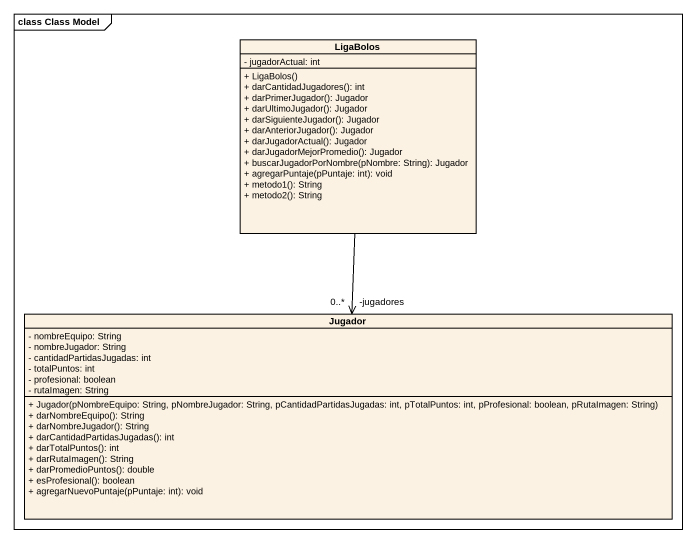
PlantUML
@startuml
mainframe class Class Model
hide circle
hide empty members
skinparam classAttributeIconSize 0
class LigaBolos {
  - jugadorActual: int
  + LigaBolos()
  + darCantidadJugadores(): int
  + darPrimerJugador(): Jugador
  + darUltimoJugador(): Jugador
  + darSiguienteJugador(): Jugador
  + darAnteriorJugador(): Jugador
  + darJugadorActual(): Jugador
  + darJugadorMejorPromedio(): Jugador
  + buscarJugadorPorNombre(pNombre: String): Jugador
  + agregarPuntaje(pPuntaje: int): void
  + metodo1(): String
  + metodo2(): String
}
class Jugador {
  - nombreEquipo: String
  - nombreJugador: String
  - cantidadPartidasJugadas: int
  - totalPuntos: int
  - profesional: boolean
  - rutaImagen: String
  + Jugador(pNombreEquipo: String, pNombreJugador: String, pCantidadPartidasJugadas: int, pTotalPuntos: int, pProfesional: boolean, pRutaImagen: String)
  + darNombreEquipo(): String
  + darNombreJugador(): String
  + darCantidadPartidasJugadas(): int
  + darTotalPuntos(): int
  + darRutaImagen(): String
  + darPromedioPuntos(): double
  + esProfesional(): boolean
  + agregarNuevoPuntaje(pPuntaje: int): void
}
LigaBolos --> "-jugadores\n0..*" Jugador
@enduml
